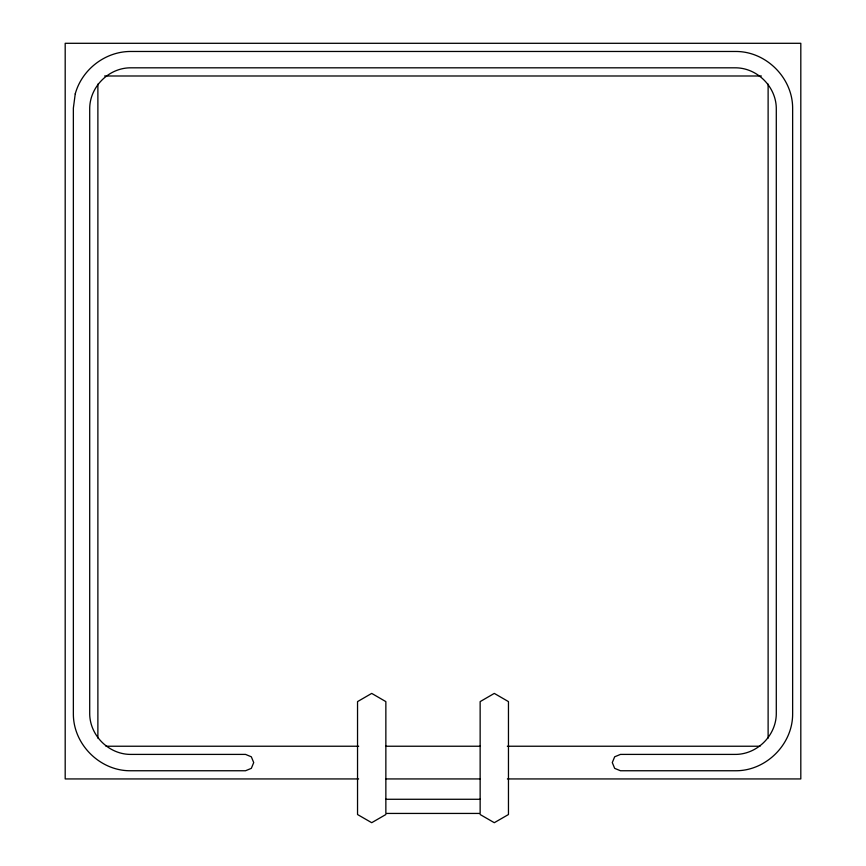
<?xml version="1.0" encoding="UTF-8"?>
<svg xmlns="http://www.w3.org/2000/svg" width="866" height="866" viewBox="0 0 866 866"><rect width="100%" height="100%" fill="white"/><g stroke="black" fill="none" stroke-linecap="round" stroke-linejoin="round"><path stroke-width="1.3" d="M385.857 814.527L371.698 822.7L357.539 814.527L357.539 701.612L371.698 693.406L385.857 701.612L385.857 813.434L480.143 813.434L480.143 701.612L494.302 693.406L508.461 701.612L508.461 814.527L494.302 822.7L480.143 814.527M104.634 75.992L761.366 75.992M105.988 746.232L358.676 746.232M385.706 746.232L480.294 746.232M507.324 746.232L760.012 746.232M358.621 778.935L65.188 778.935L65.188 43.3L800.812 43.3L800.812 778.935L507.379 778.935M385.673 778.935L480.327 778.935M385.857 799.275L480.143 799.275M768.12 84.099L768.12 738.124M97.88 84.099L97.88 738.124M75.245 93.864L73.361 108.153L73.361 714.071C73.329 744.316 99.806 770.783 130.041 770.751L245.543 770.751L251.324 768.358L253.716 762.578L251.324 756.797L245.543 754.405L131.112 754.405C108.856 754.708 89.404 735.266 89.707 712.999L89.707 109.224C89.404 86.968 108.856 67.516 131.112 67.819L734.888 67.819C757.144 67.516 776.596 86.968 776.293 109.224L776.293 712.999C776.596 735.266 757.144 754.708 734.888 754.405L620.457 754.405L614.676 756.797L612.284 762.578L614.676 768.358L620.457 770.751L735.959 770.751C766.193 770.783 792.671 744.316 792.639 714.071L792.639 108.153C792.671 77.918 766.193 51.451 735.959 51.473L130.041 51.473C104.894 51.711 81.891 69.659 75.245 93.864"/></g></svg>
